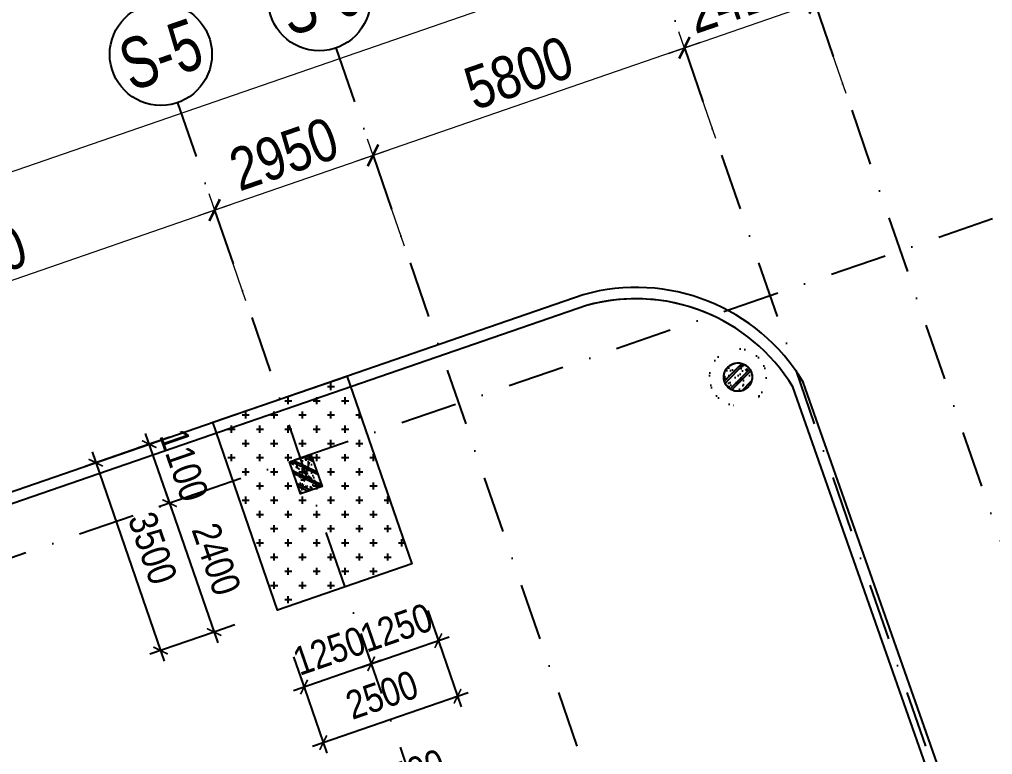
# Model space of a CAD drawing. Header units: millimetres. Extents: x -159515 to 1327256, y -225156 to 138737.
# Drawn here: x 834205 to 851334, y 6189 to 19124 of the extents above; entities that cross this region are included whole.
import ezdxf
from ezdxf.enums import TextEntityAlignment as Align

# ---------------------------------------------------------------- set-up
doc = ezdxf.new("R2010")
doc.units = ezdxf.units.MM
doc.header["$MEASUREMENT"] = 0
doc.linetypes.add('DASHDOT', pattern=[1, 0.5, -0.25, 0, -0.25])
doc.linetypes.add('DASHED', pattern=[4.5, 3, -1.5])
for name, color, linetype in [('ccu11-Khuat', 9, 'DASHED'), ('ccu12-Hatch', 250, 'Continuous'), ('KC-Betong', 6, 'Continuous'), ('KC2-DIM', 251, 'Continuous'), ('KC2-HATCH', 252, 'Continuous'), ('KT-Luoi truc South Tower', 8, 'DASHDOT'), ('ST_MBDV Cot vach 220805$0$AUDIT_I_220805193045-1', 50, 'Continuous'), ('ST_MBDV Cot vach 220805$0$AUDIT_I_220805193045-5', 6, 'Continuous'), ('ST_MBDV Cot vach 220805$0$AUDIT_I_220805193045-6', 250, 'Continuous')]:
    doc.layers.add(name, color=color, linetype=linetype)
doc.layers.add('KT-Kich thuoc', color=159, linetype='Continuous', lineweight=18)
doc.styles.add('Arial Narrow', font='ARIALN.TTF')
doc.styles.add('ST_MBDV Cot vach 220805$0$HBA-Text', font='GOTHIC.TTF')
doc.dimstyles.new('ccu12-200', dxfattribs={"dimscale": 200, "dimtxt": 2.5, "dimasz": 1, "dimexe": 1, "dimexo": 2, "dimgap": 1, "dimtad": 1, "dimdec": 0, "dimrnd": 5, "dimdsep": 46, "dimtxsty": 'Arial Narrow', "dimblk": 'ARCHTICK', "dimcen": -1, "dimdle": 1, "dimclrd": 256, "dimclre": 256, "dimclrt": 3, "dimadec": 0, "dimazin": 2, "dimtfac": 0.1, "dimtdec": 0, "dimtmove": 0, "dimatfit": 1, "dimldrblk": 'ARCHTICK', "dimfxl": 1, "dimtvp": 0.8333333333333334, "dimtolj": 1, "dimtzin": 12, "dimarcsym": 0})
doc.dimstyles.new('CCU_1-300', dxfattribs={"dimscale": 300, "dimtxt": 2.5, "dimasz": 1, "dimexe": 1, "dimexo": 2, "dimgap": 0.5, "dimtad": 1, "dimdec": 0, "dimdsep": 46, "dimtxsty": 'Arial Narrow', "dimblk": 'ARCHTICK', "dimcen": -1, "dimdle": 1, "dimclrd": 256, "dimclre": 256, "dimclrt": 3, "dimadec": 0, "dimazin": 2, "dimtfac": 0.1, "dimtdec": 0, "dimtix": 1, "dimtmove": 2, "dimatfit": 1, "dimfxl": 1, "dimtvp": 0.8333333333333334, "dimtolj": 1, "dimtzin": 12, "dimarcsym": 0})

# ---------------------------------------------------------------- blocks, each defined once
blk = doc.blocks.new('_ArchTick')
at = {"color": 0, "const_width": 0.15}
blk.add_lwpolyline([(-0.5, -0.5000000000000018), (0.5, 0.5)], dxfattribs=at)
blk = doc.blocks.new('*D436')
at = {"layer": 'Defpoints', "color": 0, "transparency": 16777216}
for p in [(-52358.95215717214, 62651.5765130699), (-108653.576039184, 48211.93142424875), (-107112.1906370141, 43747.50473787275, 4.862321457287872e-05)]:
    blk.add_point(p, dxfattribs=at)
at = {"layer": 'KT-Kich thuoc', "lineweight": -2, "transparency": 16777216}
for p, q in [((-52554.76544325503, 63218.7247802747), (-53998.24420238351, 67399.57733304828)), ((-53616.76342573966, 67213.90984248732), (-108937.1501727865, 48114.02478120731)), ((-107308.003923097, 44314.65300507757), (-108751.4826822255, 48495.50555785116))]:
    blk.add_line(p, q, dxfattribs=at)
at = {"layer": 'KT-Kich thuoc', "lineweight": -2, "transparency": 16777216, "xscale": 300, "yscale": 300, "zscale": 300}
for p, rotation in [((-53900.33755934206, 67116.00319944587), 19.04771637789532), ((-108653.576039184, 48211.93142424875), 199.0477163778953)]:
    blk.add_blockref('_ArchTick', p, dxfattribs=dict(at, rotation=rotation))
at = {"layer": 'KT-Kich thuoc', "color": 3, "transparency": 16777216, "insert": (-78139.51917350153, 59662.12828261965), "char_height": 750, "attachment_point": 5, "rotation": 19.047716377895306, "style": 'Arial Narrow'}
blk.add_mtext('\\A1;57925', dxfattribs=at)
blk = doc.blocks.new('*D440')
at = {"layer": 'Defpoints', "color": 0, "transparency": 16777216}
for p in [(-82308.36552048461, 55403.73122766289), (-81560.75252014585, 53238.2944372827), (-89737.16853766236, 50415.40210697629)]:
    blk.add_point(p, dxfattribs=at)
at = {"layer": 'KT-Kich thuoc', "lineweight": -2, "transparency": 16777216}
for p, q in [((-81756.56008073101, 53805.44468123723), (-82406.26930077719, 55687.30634964016)), ((-90768.35665947327, 52482.93511560082), (-82024.79039850734, 55501.63500795547)), ((-89932.97609824753, 50982.55235093083), (-90582.68531778858, 52864.41401787067))]:
    blk.add_line(p, q, dxfattribs=at)
for p, xscale, yscale, zscale, rotation in [((-82308.36552048461, 55403.73122766289), 300, 300, 300, 19.04713796427213), ((-90484.781537496, 52580.8388958934), 300.0000000000001, 300.0000000000001, 300.0000000000001, 199.0471379642721)]:
    blk.add_blockref('_ArchTick', p, dxfattribs=dict(at, xscale=xscale, yscale=yscale, zscale=zscale, rotation=rotation))
at = {"layer": 'KT-Kich thuoc', "color": 3, "transparency": 16777216, "insert": (-86570.49298316966, 54496.03711594548), "char_height": 750, "attachment_point": 5, "rotation": 19.04713796427214, "style": 'Arial Narrow'}
blk.add_mtext('\\A1;8650', dxfattribs=at)
blk = doc.blocks.new('*D441')
at = {"layer": 'Defpoints', "color": 0, "transparency": 16777216}
for p in [(-79519.87682103072, 56366.45173384233), (-78772.26382053037, 54201.01494299409), (-81560.75252014585, 53238.2944372827)]:
    blk.add_point(p, dxfattribs=at)
at = {"layer": 'KT-Kich thuoc', "lineweight": -2, "transparency": 16777216}
for p, q in [((-78968.07138111553, 54768.16518694864), (-79617.7806013233, 56650.0268558196)), ((-82591.94064245118, 55305.82744733934), (-79236.30169905345, 56464.35551413491)), ((-81756.56008073101, 53805.44468123723), (-82406.2693007665, 55687.30634960919))]:
    blk.add_line(p, q, dxfattribs=at)
for p, xscale, yscale, zscale, rotation in [((-79519.87682103072, 56366.45173384233), 300, 300, 300, 19.04713796427213), ((-82308.36552047392, 55403.73122763193), 300.0000000000001, 300.0000000000001, 300.0000000000001, 199.0471379642721)]:
    blk.add_blockref('_ArchTick', p, dxfattribs=dict(at, xscale=xscale, yscale=yscale, zscale=zscale, rotation=rotation))
at = {"layer": 'KT-Kich thuoc', "color": 3, "transparency": 16777216, "insert": (-81088.04062493169, 56388.84353490444), "char_height": 750, "attachment_point": 5, "rotation": 19.04713796427214, "style": 'Arial Narrow'}
blk.add_mtext('\\A1;2950', dxfattribs=at)
blk = doc.blocks.new('*D442')
at = {"layer": 'Defpoints', "color": 0, "transparency": 16777216}
for p in [(-74037.42446278286, 58259.25815277193), (-73289.81146196462, 56093.82136100298), (-78772.26382053037, 54201.01494299409)]:
    blk.add_point(p, dxfattribs=at)
at = {"layer": 'KT-Kich thuoc', "lineweight": -2, "transparency": 16777216}
for p, q in [((-73485.61902254978, 56660.97160495751), (-74135.32824307543, 58542.83327474921)), ((-79803.45194298719, 56268.54795348947), (-73753.84934080558, 58357.1619330645)), ((-78968.07138111553, 54768.16518694864), (-79617.7806013025, 56650.02685575934))]:
    blk.add_line(p, q, dxfattribs=at)
for p, xscale, yscale, zscale, rotation in [((-74037.42446278286, 58259.25815277193), 300, 300, 300, 19.04713796427213), ((-79519.87682100991, 56366.45173378206), 300.0000000000001, 300.0000000000001, 300.0000000000001, 199.0471379642721)]:
    blk.add_blockref('_ArchTick', p, dxfattribs=dict(at, xscale=xscale, yscale=yscale, zscale=zscale, rotation=rotation))
at = {"layer": 'KT-Kich thuoc', "color": 3, "transparency": 16777216, "insert": (-76952.57009607575, 57816.60699744432), "char_height": 750, "attachment_point": 5, "rotation": 19.04713796427214, "style": 'Arial Narrow'}
blk.add_mtext('\\A1;5800', dxfattribs=at)
blk = doc.blocks.new('*D443')
at = {"layer": 'Defpoints', "color": 0, "transparency": 16777216}
for p in [(-71745.19222679082, 59050.64704344403), (-70997.57922584005, 56885.21025129117), (-73289.81146196462, 56093.82136100298)]:
    blk.add_point(p, dxfattribs=at)
at = {"layer": 'KT-Kich thuoc', "lineweight": -2, "transparency": 16777216}
for p, q in [((-71193.38678642521, 57452.3604952457), (-71843.0960070834, 59334.22216542129)), ((-74320.99958475104, 58161.35437245306), (-71461.61710481356, 59148.55082373661)), ((-73485.61902254978, 56660.97160495751), (-74135.32824306635, 58542.83327472291))]:
    blk.add_line(p, q, dxfattribs=at)
for p, xscale, yscale, zscale, rotation in [((-71745.19222679082, 59050.64704344403), 300, 300, 300, 19.04713796427213), ((-74037.42446277378, 58259.25815274565), 300.0000000000001, 300.0000000000001, 300.0000000000001, 199.0471379642721)]:
    blk.add_blockref('_ArchTick', p, dxfattribs=dict(at, xscale=xscale, yscale=yscale, zscale=zscale, rotation=rotation))
at = {"layer": 'KT-Kich thuoc', "color": 3, "transparency": 16777216, "insert": (-73065.22779896167, 59158.70465226217), "char_height": 750, "attachment_point": 5, "rotation": 19.04713796427214, "style": 'Arial Narrow'}
blk.add_mtext('\\A1;2425', dxfattribs=at)
blk = doc.blocks.new('*D444')
at = {"layer": 'Defpoints', "color": 0, "transparency": 16777216}
for p in [(-62765.31336416271, 62150.93341926888), (-62017.70036267581, 59985.49662556316), (-70997.57922584005, 56885.21025129117)]:
    blk.add_point(p, dxfattribs=at)
at = {"layer": 'KT-Kich thuoc', "lineweight": -2, "transparency": 16777216}
for p, q in [((-62213.50792326097, 60552.6468695177), (-62863.21714445529, 62434.50854124615)), ((-72028.76734873356, 58952.74326305143), (-62481.73824218544, 62248.83719956147)), ((-71193.38678642521, 57452.3604952457), (-71843.09600704888, 59334.22216532128))]:
    blk.add_line(p, q, dxfattribs=at)
for p, xscale, yscale, zscale, rotation in [((-62765.31336416271, 62150.93341926888), 300, 300, 300, 19.04713796427213), ((-71745.19222675629, 59050.64704334401), 300.0000000000001, 300.0000000000001, 300.0000000000001, 199.0471379642721)]:
    blk.add_blockref('_ArchTick', p, dxfattribs=dict(at, xscale=xscale, yscale=yscale, zscale=zscale, rotation=rotation))
at = {"layer": 'KT-Kich thuoc', "color": 3, "transparency": 16777216, "insert": (-67429.17224963887, 61104.54228547378), "char_height": 750, "attachment_point": 5, "rotation": 19.04713796427214, "style": 'Arial Narrow'}
blk.add_mtext('\\A1;9500', dxfattribs=at)
blk = doc.blocks.new('ST_MBDV Cot vach 220805$0$GRID-SYM-flat-103')
at = {"layer": 'ST_MBDV Cot vach 220805$0$AUDIT_I_220805193045-1'}
blk.add_circle((7.814746150539778e-20, 1.307624847908942e-17, 4.374695749536969e-07), 900.0000000000003, dxfattribs=at)
at = {"layer": 'ST_MBDV Cot vach 220805$0$AUDIT_I_220805193045-1', "style": 'ST_MBDV Cot vach 220805$0$HBA-Text'}
blk.add_attdef('GRID', text='', height=900.0000000000003, rotation=19.04713795291325, dxfattribs=at).set_placement((7.814746150539778e-20, 1.307624847908942e-17, 4.374695749536969e-07), align=Align.MIDDLE_CENTER)
blk = doc.blocks.new('*U199')
h = blk.add_hatch()
h.set_pattern_fill('VATLIEU04', color=250, scale=40, style=0, pattern_type=2)
h.set_pattern_definition([(49.99999999999999, (-549.9999999999942, 649.999999232753), (286.9040730403014, -25.10085399303804), [30, -330]), (355, (-549.9999999999942, 649.999999232753), (-55.50053344520001, 300.8768534800047), [24, -264]), (100.4514, (-526.0913279999942, 647.9082632327527), (231.4037526856086, 275.7758168243814), [25.496076, -280.4568448]), (46.18420000000001, (-549.9999999999942, 729.999999232753), (426.8964194502578, -66.20760573160723), [45, -495]), (96.6356, (-514.4253019999941, 724.4826764327527), (373.8650822194813, 389.6471483601767), [38.2441152, -420.6852]), (351.1842, (-549.9999999999942, 729.999999232753), (373.8647780534509, 389.6474403701299), [36, -396]), (21, (-509.9999999999942, 709.999999232753), (238.7628208473847, -161.0475562661355), [30, -330]), (326.0000000000001, (-509.9999999999942, 709.999999232753), (97.32613276863269, 290.0600180187412), [24, -264]), (71.4514, (-490.1031067999942, 696.5793568327526), (336.089051432596, 129.012198683981), [25.496076, -280.4568448]), (37.50000000000001, (-549.9999999999942, 649.999999232753), (4.863942126916267, 133.1575415325246), [0, -260.8, 0, -268, 0, -265]), (7.499999999999999, (-549.9999999999942, 649.999999232753), (105.2278149768594, 157.7646847529441), [0, -152.8, 0, -254.8, 0, -101]), (327.5, (-639.1999999999942, 649.999999232753), (213.5289744689636, -9.021948693751902), [0, -100, 0, -312, 0, -414]), (317.5, (-679.1999999999942, 649.999999232753), (233.2744677369545, 40.04199293292709), [0, -130, 0, -207.2, 0, -294]), (45, (-549.9999999999942, 649.999999232753), (-120.2081528017131, 120.2081528017131), []), (45, (-549.9999999999942, 698.999999232753), (-120.2081528017131, 120.2081528017131), [])])
h.paths.add_polyline_path([(-475, -474.9999999999998), (-75, -475.0000000000038), (-74.9999999999942, 124.999999232753), (-474.9999999999942, 124.9999992327571)])
at = {"color": 6, "ltscale": 0.25}
blk.add_lwpolyline([(-475, -474.9999999999998), (-75, -475.0000000000038), (-74.9999999999942, 124.999999232753), (-474.9999999999942, 124.9999992327571)], close=True, dxfattribs=at)
at = {"layer": 'Defpoints', "linetype": 'ByBlock', "ltscale": 30}
for p, q in [((-75, -475.0000000000038), (-474.9999999999942, 124.9999992327571)), ((-475, -474.9999999999998), (-74.9999999999942, 124.999999232753))]:
    blk.add_line(p, q, dxfattribs=at)
blk = doc.blocks.new('MBCV-T38')
at = {"layer": 'ccu12-Hatch'}
h = blk.add_hatch(dxfattribs=at)
h.set_pattern_fill('CHAU-01', color=256, scale=40, pattern_type=2)
h.set_pattern_definition([(49.99999999999999, (44510.03727294528, -29192.64615625091), (286.9040730403014, -25.10085399303804), [30, -330]), (355, (44510.03727294528, -29192.64615625091), (-55.50053344520001, 300.8768534800047), [24, -264]), (100.4514, (44533.94594494533, -29194.73789225091), (231.4037526856086, 275.7758168243814), [25.496076, -280.4568448]), (46.18420000000001, (44510.03727294528, -29112.64615625091), (426.8964194502578, -66.20760573160723), [45, -495]), (96.6356, (44545.61197094538, -29118.16347905091), (373.8650822194813, 389.6471483601767), [38.2441152, -420.6852]), (351.1842, (44510.03727294528, -29112.64615625091), (373.8647780534509, 389.6474403701299), [36, -396]), (21, (44550.03727294528, -29132.64615625091), (238.7628208473847, -161.0475562661355), [30, -330]), (326.0000000000001, (44550.03727294528, -29132.64615625091), (97.32613276863269, 290.0600180187412), [24, -264]), (71.4514, (44569.93416614528, -29146.06679865092), (336.089051432596, 129.012198683981), [25.496076, -280.4568448]), (37.50000000000001, (44510.03727294528, -29192.64615625091), (4.863942126916267, 133.1575415325246), [0, -260.8, 0, -268, 0, -265]), (7.499999999999999, (44510.03727294528, -29192.64615625091), (105.2278149768594, 157.7646847529441), [0, -152.8, 0, -254.8, 0, -101]), (327.5, (44420.83727294533, -29192.64615625091), (213.5289744689636, -9.021948693751902), [0, -100, 0, -312, 0, -414]), (317.5, (44380.83727294533, -29192.64615625091), (233.2744677369545, 40.04199293292709), [0, -130, 0, -207.2, 0, -294]), (45, (44510.03727294528, -29192.64615625091), (-120.2081528017131, 120.2081528017131), []), (45, (44510.03727294528, -29143.64615625091), (-120.2081528017131, 120.2081528017131), [])])
edge = h.paths.add_edge_path()
edge.add_arc((-28586.03549760615, 23271.80347679817), 249.9999897097559, 0, 360)
at = {"layer": 'ST_MBDV Cot vach 220805$0$AUDIT_I_220805193045-6', "ltscale": 0.5}
h = blk.add_hatch(dxfattribs=at)
h.set_pattern_fill('VATLIEU04', color=256, scale=50, angle=335.0000000000001, pattern_type=2)
h.set_pattern_definition([(24.99999999999999, (117427.4724039156, -16133.10668274455), (311.7691453077651, -180.0000000872239), [37.5, -412.5]), (330.0000000000001, (117427.4724039156, -16133.10668274455), (96.0693589620723, 370.1782177728818), [30, -330]), (75.45140000000006, (117453.4531661393, -16148.10668027753), (407.8386491811398, 190.1778981800789), [31.870095, -350.571056]), (21.18420000000001, (117469.7342300897, -16042.47590404088), (448.6487574469091, -300.5233642087554), [56.25, -618.75]), (71.6356, (117507.1216106494, -16067.5195411008), (629.3860448110145, 243.9225419778903), [47.805144, -525.8565]), (326.1842, (117469.7342300897, -16042.47590404088), (629.3858544868855, 243.9230334741571), [45, -495]), (356, (117504.484162898, -16086.26451180383), (185.4137068775497, -308.5802283025617), [37.5, -412.5]), (300.9999999999999, (117504.484162898, -16086.26451180383), (263.4901157824137, 277.1898149821902), [30, -330]), (46.45140000000007, (117519.9352887511, -16111.9795407193), (448.9037945028658, -31.39076302064097), [31.870095, -350.571056]), (12.50000000000003, (117427.4724039156, -16133.10668274455), (75.8537967068254, 148.2826575333731), [0, -326, 0, -335, 0, -331.25]), (342.5000000000001, (117427.4724039156, -16133.10668274455), (202.5537812009227, 123.140207573354), [0, -191, 0, -318.5, 0, -126.25]), (302.5, (117326.4190856612, -16085.98474656045), (237.1376650558807, -123.022382970925), [0, -125, 0, -390, 0, -517.5]), (292.5000000000001, (117281.1036963093, -16064.8538334734), (285.4261800959733, -77.86960007487525), [0, -162.4999999999979, 0, -258.9999999999959, 0, -367.4999999999959]), (20.00000000000001, (117427.4724039156, -16133.10668274455), (-72.67928045670466, 199.6846819170055), []), (20.00000000000001, (117453.3577724474, -16077.59533078855), (-72.67928045670466, 199.6846819170055), [])])
h.paths.add_polyline_path([(-28268.52735464205, 22886.2797969511), (-28337.24014875665, 22838.29862862319), (-28333.81925345899, 22840.07800723889), (-28292.71725248266, 22866.87839937751)])
h.paths.add_polyline_path([(-28903.54368803115, 23657.3273147927), (-28834.83089392004, 23705.30848311831), (-28838.25178921642, 23703.52910450322), (-28879.35379019275, 23676.72871236459)])
h.paths.add_polyline_path([(-28968.6041058097, 23592.80101095798), (-28911.47025228525, 23650.96984997409), (-28917.63097589603, 23646.02866961432), (-28952.71471610339, 23611.72463444647)])
h.paths.add_polyline_path([(-28749.18007280678, 23744.43856867266), (-28663.98515523225, 23765.28496132651), (-28702.06816669402, 23758.15366020013)])
h.paths.add_polyline_path([(-28829.09386834851, 23708.29259684624), (-28749.18007280678, 23744.43856867266), (-28794.72080770484, 23726.17174360334)])
h.paths.add_polyline_path([(-29021.26838632161, 23516.74820522356), (-28976.43143561133, 23583.47897626547), (-28984.26713521779, 23574.14697347215), (-29011.98436619504, 23533.65758010861)])
h.paths.add_polyline_path([(-28657.62892169354, 23766.47520898949), (-28573.94929571799, 23771.09698439224), (-28604.95645619393, 23771.44541503582), (-28653.83880277665, 23767.18493435689)])
h.paths.add_polyline_path([(-29059.2343188643, 23431.74924122053), (-29027.50900429348, 23505.38190621059), (-29035.59947694908, 23490.6463893477), (-29054.88504105387, 23445.52762246874)])
h.paths.add_polyline_path([(-28563.78884584922, 23770.98281037461), (-28482.93827325897, 23760.44355161014), (-28507.1176247783, 23765.53621342621), (-28555.89189066528, 23770.89407147898)])
h.paths.add_polyline_path([(-29080.86065944226, 23340.77554160781), (-29063.05912066565, 23419.63238418935), (-29069.6553279846, 23398.73579786121), (-29079.76809180377, 23350.72154637511)])
h.paths.add_polyline_path([(-28471.02719553828, 23757.93483707125), (-28394.57362086233, 23733.0712316001), (-28412.31156386971, 23740.65314267523), (-28459.10338137602, 23755.42343997947)])
h.paths.add_polyline_path([(-29085.16930573224, 23247.05453192885), (-29082.0987756867, 23329.50455971557), (-29085.1259410677, 23301.94727149946), (-29085.67727675906, 23252.8826961641)])
h.paths.add_polyline_path([(-28382.65036746929, 23727.9747529997), (-28312.25905897608, 23689.59078987304), (-28324.18161722121, 23697.75244523722), (-28367.19280304108, 23721.3675675508)])
h.paths.add_polyline_path([(-29071.85224631615, 23153.93918391957), (-29084.42507009674, 23238.51560493372), (-29081.41678921378, 23204.00033905092), (-29072.38550925581, 23155.77096398073)])
h.paths.add_polyline_path([(-28301.77423282783, 23682.41334223005), (-28239.11932245642, 23631.328524496), (-28246.11456925853, 23638.48277085577), (-28283.69222764194, 23670.03520227171)])
h.paths.add_polyline_path([(-29042.48793187633, 23068.31475342822), (-29070.82054012269, 23150.3952308459), (-29058.67041304836, 23108.65904620028)])
h.paths.add_polyline_path([(-28231.19218980731, 23623.22121084403), (-28177.91512529296, 23560.22129325115), (-28181.11049285438, 23565.12181987852), (-28211.81053546339, 23603.3990181523)])
h.paths.add_polyline_path([(-28998.83749616006, 22990.56565023682), (-29041.11382546241, 23064.88899004416), (-29040.40358446515, 23063.11829923184), (-29017.76094305119, 23019.58730536379)])
h.paths.add_polyline_path([(-28173.23354651569, 23553.04146150578), (-28130.95721721277, 23478.71812169757), (-28131.66745821014, 23480.48881251027), (-28154.3100996241, 23524.01980637829)])
h.paths.add_polyline_path([(-28940.87885286799, 22920.38590089811), (-28994.15591738257, 22983.38581849096), (-28990.96054982103, 22978.48529186356), (-28960.26050721202, 22940.20809358981)])
h.paths.add_polyline_path([(-28129.58311079955, 23475.2923583152), (-28101.25050255237, 23393.21188089484), (-28113.40062962705, 23434.94806554183)])
h.paths.add_polyline_path([(-28870.29680984723, 22861.19376951177), (-28932.95172021911, 22912.27858724631), (-28925.95647341688, 22905.12434088634), (-28888.37881503347, 22873.5719094704)])
h.paths.add_polyline_path([(-28100.21879635938, 23389.6679278232), (-28087.64597257855, 23305.09150680722), (-28090.65425346163, 23339.60677269119), (-28099.68553341948, 23387.83614776138)])
h.paths.add_polyline_path([(-28789.4206752053, 22815.63235874206), (-28859.81198369991, 22854.01632186951), (-28847.8894254542, 22845.85466650486), (-28804.87823963421, 22822.23954419131)])
h.paths.add_polyline_path([(-28086.90173694328, 23296.55257981419), (-28089.97226698883, 23214.10255202523), (-28086.94510160771, 23241.65984024265), (-28086.39376591635, 23290.72441557798)])
h.paths.add_polyline_path([(-28701.04384713632, 22785.67227467068), (-28777.49742181425, 22810.5358801425), (-28759.75947880559, 22802.95396906688), (-28712.96766129928, 22788.18367176264)])
h.paths.add_polyline_path([(-28091.21038323292, 23202.83157013549), (-28109.0119220101, 23123.97472755137), (-28102.41571469081, 23144.8713138809), (-28092.30295087164, 23192.885565367)])
h.paths.add_polyline_path([(-28608.28219682514, 22772.6243013675), (-28689.13276941795, 22783.16356013232), (-28664.95341789711, 22778.0708983159), (-28616.17915201001, 22772.7130402631)])
h.paths.add_polyline_path([(-28112.83672381053, 23111.85787052335), (-28144.56203838286, 23038.2252055298), (-28136.47156572633, 23052.9607223944), (-28117.18600162154, 23098.07948927337)])
h.paths.add_polyline_path([(-28514.44212098059, 22777.13190275282), (-28598.1217469594, 22772.5101273499), (-28567.11458648148, 22772.16169670629), (-28518.23223989876, 22776.42217738522)])
h.paths.add_polyline_path([(-28150.80265635275, 23026.85890652024), (-28195.63960706524, 22960.1281354753), (-28187.80390745751, 22969.46013826996), (-28160.08667648025, 23009.94953163349)])
h.paths.add_polyline_path([(-28470.00287598139, 22785.45345154198), (-28422.89096986863, 22799.16854306945), (-28508.08588744665, 22778.32215041498)])
h.paths.add_polyline_path([(-28342.97717432363, 22835.31451489759), (-28422.89096986863, 22799.16854306945), (-28377.35023497045, 22817.43536813877)])
h.paths.add_polyline_path([(-28203.46693686408, 22950.80610078602), (-28260.60079039144, 22892.63726176694), (-28254.44006677938, 22897.57844212776), (-28219.35632657213, 22931.88247729564)])
at = {"layer": 'KC-Betong'}
blk.add_circle((-28586.03549760615, 23271.80347679817, -2.07236984634618e-05), 249.9999897097559, dxfattribs=at)
at = {"layer": 'ST_MBDV Cot vach 220805$0$AUDIT_I_220805193045-5', "ltscale": 0.5}
blk.add_open_spline([(-28667.607838255, 23508.12118178146, 3.387762729400309e-05), (-28675.40574879281, 23505.4294924619, 3.387762729400309e-05), (-28683.07030916377, 23502.35152386545, 3.387762729400309e-05), (-28703.16877062805, 23493.10064826885, 3.387762729400309e-05), (-28715.28922707774, 23486.24720694061, 3.387762729400309e-05), (-28738.22689552594, 23470.62604442227, 3.387762729400309e-05), (-28749.04381403991, 23461.85852309974, 3.387762729400309e-05), (-28769.07515546156, 23442.65167845608, 3.387762729400309e-05), (-28778.28932206822, 23432.21260088074, 3.387762729400309e-05), (-28794.86023593834, 23409.95136645428, 3.387762729400309e-05), (-28802.21677117446, 23398.12949443058, 3.387762729400309e-05), (-28814.86887764651, 23373.42965227447, 3.387762729400309e-05), (-28820.16428699426, 23360.55199817338, 3.387762729400309e-05), (-28828.54760660313, 23334.09678672813, 3.387762729400309e-05), (-28831.63540959451, 23320.51956787778, 3.387762729400309e-05), (-28835.51804452145, 23293.04078259031, 3.387762729400309e-05), (-28836.31282677408, 23279.1395677462, 3.387762729400309e-05), (-28835.58737581072, 23251.39731838607, 3.387762729400309e-05), (-28834.06715187395, 23237.55663883607, 3.387762729400309e-05), (-28828.75368156983, 23210.31832345441, 3.387762729400309e-05), (-28824.96050318761, 23196.92103614181, 3.387762729400309e-05), (-28815.20599293162, 23170.94011332036, 3.387762729400309e-05), (-28809.24478586868, 23158.35681024185, 3.387762729400309e-05), (-28795.31906221784, 23134.35195688525, 3.387762729400309e-05), (-28787.35472381371, 23122.93071375202, 3.387762729400309e-05), (-28769.64299652539, 23101.56594502192, 3.387762729400309e-05), (-28759.89583426772, 23091.62269278764, 3.387762729400309e-05), (-28738.88804052875, 23073.48899415825, 3.387762729400309e-05), (-28727.6276778467, 23065.29877978165, 3.387762729400309e-05), (-28703.90492951148, 23050.8977593469, 3.387762729400309e-05), (-28691.44284739392, 23044.68713754546, 3.387762729400309e-05), (-28665.66135619069, 23034.41715079313, 3.387762729400309e-05), (-28652.34227697994, 23030.35791724123, 3.387762729400309e-05), (-28625.21520240675, 23024.50304808322, 3.387762729400309e-05), (-28611.40755413356, 23022.70748738485, 3.387762729400309e-05), (-28583.68527620751, 23021.42969019525, 3.387762729400309e-05), (-28569.77100125712, 23021.94747004952, 3.387762729400309e-05), (-28542.22036382067, 23025.28209000765, 3.387762729400309e-05), (-28528.58435383928, 23028.09888744346, 3.387762729400309e-05), (-28501.96745257091, 23035.95368303012, 3.387762729400309e-05), (-28488.98690184136, 23040.99158068007, 3.387762729400309e-05), (-28464.04000368284, 23053.149275317, 3.387762729400309e-05), (-28452.07397544477, 23060.26891674998, 3.387762729400309e-05), (-28429.48715250054, 23076.39320897881, 3.387762729400309e-05), (-28418.86664679041, 23085.39765346967, 3.387762729400309e-05), (-28399.2646879945, 23105.04251943261, 3.387762729400309e-05), (-28390.28348571598, 23115.68268955438, 3.387762729400309e-05), (-28374.20861422666, 23138.30472049856, 3.387762729400309e-05), (-28367.11515069683, 23150.28629187692, 3.387762729400309e-05), (-28355.01202506141, 23175.25972547047, 3.387762729400309e-05), (-28350.0025178201, 23188.25126815343, 3.387762729400309e-05), (-28342.2059318095, 23214.88529789046, 3.387762729400309e-05), (-28339.41895280266, 23228.52744416244, 3.387762729400309e-05), (-28336.14457420004, 23256.08532810598, 3.387762729400309e-05), (-28335.65721650445, 23270.00071317216, 3.387762729400309e-05), (-28336.99562109134, 23297.72015348473, 3.387762729400309e-05), (-28338.82136625168, 23311.52385405672, 3.387762729400309e-05), (-28344.7355320896, 23338.63808358341, 3.387762729400309e-05), (-28348.82387709559, 23351.94826560671, 3.387762729400309e-05), (-28359.15020847425, 23377.70725818424, 3.387762729400309e-05), (-28365.38806271926, 23390.15573914794, 3.387762729400309e-05), (-28379.84091548226, 23413.84695686708, 3.387762729400309e-05), (-28388.05572907184, 23425.08939049087, 3.387762729400309e-05), (-28406.23531214311, 23446.05749393915, 3.387762729400309e-05), (-28416.19984901173, 23455.7828954767, 3.387762729400309e-05), (-28437.60328351986, 23473.44787168206, 3.387762729400309e-05), (-28449.04190729768, 23481.38722032902, 3.387762729400309e-05), (-28473.07713732996, 23495.2604269163, 3.387762729400309e-05), (-28485.67343605065, 23501.19410735351, 3.387762729400309e-05), (-28511.6756061702, 23510.89178909929, 3.387762729400309e-05), (-28525.08114487107, 23514.65566633159, 3.387762729400309e-05), (-28552.33099130658, 23519.90957025421, 3.387762729400309e-05), (-28566.17495038174, 23521.39952972604, 3.387762729400309e-05), (-28593.91869711387, 23522.06432513375, 3.387762729400309e-05), (-28607.81812979421, 23521.2391525672, 3.387762729400309e-05), (-28635.28833917086, 23517.29645088181, 3.387762729400309e-05), (-28648.85876439186, 23514.178972211, 3.387762729400309e-05), (-28663.92777742678, 23509.36751263181, 3.387762729400309e-05), (-28665.77150217141, 23508.75504981563, 3.387762729400309e-05), (-28667.607838255, 23508.12118178146, 3.387762729400309e-05)], degree=3, knots=[0, 0, 0, 0, 0.09899282588038666, 0.09899282588038666, 0.2655031119047361, 0.2655031119047361, 0.4320133979290856, 0.4320133979290856, 0.5985236839534351, 0.5985236839534351, 0.7650339699777846, 0.7650339699777846, 0.9315442560021341, 0.9315442560021341, 1.098054542026484, 1.098054542026484, 1.264564828050833, 1.264564828050833, 1.431075114075183, 1.431075114075183, 1.597585400099532, 1.597585400099532, 1.764095686123881, 1.764095686123881, 1.930605972148231, 1.930605972148231, 2.09711625817258, 2.09711625817258, 2.26362654419693, 2.26362654419693, 2.430136830221279, 2.430136830221279, 2.596647116245629, 2.596647116245629, 2.763157402269979, 2.763157402269979, 2.929667688294328, 2.929667688294328, 3.096177974318678, 3.096177974318678, 3.262688260343028, 3.262688260343028, 3.429198546367378, 3.429198546367378, 3.595708832391727, 3.595708832391727, 3.762219118416077, 3.762219118416077, 3.928729404440427, 3.928729404440427, 4.095239690464776, 4.095239690464776, 4.261749976489126, 4.261749976489126, 4.428260262513476, 4.428260262513476, 4.594770548537825, 4.594770548537825, 4.761280834562175, 4.761280834562175, 4.927791120586525, 4.927791120586525, 5.094301406610874, 5.094301406610874, 5.260811692635224, 5.260811692635224, 5.427321978659574, 5.427321978659574, 5.593832264683924, 5.593832264683924, 5.760342550708273, 5.760342550708273, 5.926852836732623, 5.926852836732623, 6.093363122756973, 6.093363122756973, 6.259873408781322, 6.259873408781322, 6.283185307179586, 6.283185307179586, 6.283185307179586, 6.283185307179586], dxfattribs=at)
at = {"layer": 'ST_MBDV Cot vach 220805$0$AUDIT_I_220805193045-5', "linetype": 'ByBlock', "xscale": -1.000000000000001, "rotation": 199.0471379540016}
blk.add_blockref('*U199', (-35876.84772030171, 21488.24317405393, -2.07236984634618e-05), dxfattribs=at)
blk = doc.blocks.new('mbkc-t38')
at = {"layer": 'KC2-HATCH'}
h = blk.add_hatch(dxfattribs=at)
h.set_pattern_fill('CROSS', color=256, scale=1000)
h.set_pattern_definition([(0, (-876875.3034394523, 22163.93634343761), (250, 250), [125, -375]), (90, (-876812.8034394523, 22101.43634343761), (-250, 250), [125, -375])])
edge = h.paths.add_edge_path()
edge.add_line((-36905.2771126664, 35014.72699489401), (-35764.00004355644, 31709.05500446039))
edge.add_line((-35764.00004355644, 31709.05500446039), (-38127.12606018002, 30893.19016911246))
edge.add_line((-38127.12606018002, 30893.19016911246), (-39268.58979169489, 34199.40282114391))
edge.add_line((-39268.58979169489, 34199.40282114391), (-36903.76514607528, 35010.34763273383))
at = {"elevation": 4.458521374368855e-05}
for points in [[(-26285.84905972192, 27544.13621940781), (-26286.75217843894, 27543.82441936059), (-28875.47346744454, 34907.55159271641, 0.3383369275737885), (-32748.90404082043, 36443.74183729629), (-62184.65321586793, 26288.64129227358, 0.4594566638934902), (-64224.75314362464, 21139.22194988884), (-55456.04482255038, 6812.864930213022, 0.2796886410766748), (-50489.87256023497, 5781.479104847196), (-27772.44800690282, 13619.18711417091, 0.2042794764179826), (-27706.14131651446, 13740.29972149261), (-27482.35346303508, 14770.16946779525, -0.275411558420597), (-26754.50540207326, 15570.68058256338), (-22342.11732573831, 17088.55666020441, -0.4141945204059637), (-21181.0411169352, 16524.03317039953), (-12851.82475929544, -7566.679840028301, 0.3197537419032751), (-8031.785266063176, -11000.18073001389), (37105.59623749531, -11000.18073001389, 0.3653099340488337), (42071.56812999654, -6689.458727371566, 0.1024343471952136), (42062.59286841122, -5067.552595500791), (39621.42709744861, 6403.080977756574, 0.1326112318916029), (38155.10489113629, 9201.696160682113, 0.06649945757597092), (37023.91901351791, 10116.12182638138, 0.1376152775427903), (34943.32370387134, 10699.81926991716), (9299.622612856328, 10699.81926998532)], [(-30466.81840544264, 36076.85396505483, 0.1779306090683294), (-32689.17594514182, 36252.78011782837), (-62119.42728367494, 26099.57628289962, 0.1867970420990869), (-64022.0808219593, 24491.96479937421)], [(-26220.57987287804, 27355.08613808347), (-26409.47356889921, 27289.87094297291), (-29057.30643448664, 34821.74349551028, 0.3361243328735353), (-32689.17594514461, 36252.78011782745), (-62119.42728367506, 26099.57628289963, 0.1867970420990591), (-64022.08082195907, 24491.96479937428, 0.1867970420990591)]]:
    blk.add_lwpolyline(points, format="xyb", dxfattribs=at)
blk.add_lwpolyline([(-36905.2771126664, 35014.72699489401), (-35764.00004355644, 31709.05500446039), (-38127.12606018002, 30893.19016911246), (-39268.58979169489, 34199.40282114391), (-36903.76514607528, 35010.34763273383)], dxfattribs=at)
at = {"layer": 'ccu11-Khuat'}
blk.add_blockref('MBCV-T38', (-1436.987392969429, 11722.23157746011, 6.530891346702571e-05), dxfattribs=at)
blk = doc.blocks.new('*D510')
at = {"layer": 'Defpoints', "color": 0, "transparency": 16777216}
for p in [(841263.6112101298, 9103.964020257175), (840081.6552664884, 8695.895942395873), (841578.0508488696, 8193.199811811937)]:
    blk.add_point(p, dxfattribs=at)
at = {"layer": 'KC2-DIM', "lineweight": -2, "transparency": 16777216}
for p, q in [((841394.1495837854, 8725.863857597404), (841643.3200356975, 8004.14973048208)), ((840207.0448238985, 7719.862547122844), (841767.1009301995, 8258.468998639786)), ((840212.1936401441, 8317.79577973613), (840461.3640920562, 7596.081652620836))]:
    blk.add_line(p, q, dxfattribs=at)
at = {"layer": 'KC2-DIM', "lineweight": -2, "transparency": 16777216, "xscale": 200, "yscale": 200, "zscale": 200}
for p, rotation in [((841578.0508488696, 8193.199811811937), 19.04713795400151), ((840396.0949052284, 7785.131733950693), 199.0471379540015)]:
    blk.add_blockref('_ArchTick', p, dxfattribs=dict(at, rotation=rotation))
at = {"layer": 'KC2-DIM', "color": 3, "transparency": 16777216, "insert": (840838.491980909, 8419.525516345253), "char_height": 500, "attachment_point": 5, "rotation": 19.047137954001514, "style": 'Arial Narrow'}
blk.add_mtext('\\A1;1250', dxfattribs=at)
blk = doc.blocks.new('*D511')
at = {"layer": 'Defpoints', "color": 0, "transparency": 16777216}
for p in [(840081.6552664877, 8695.89594239762), (838900.4851935062, 8288.099184909224), (839214.9248322481, 7377.334976462414)]:
    blk.add_point(p, dxfattribs=at)
at = {"layer": 'KC2-DIM', "lineweight": -2, "transparency": 16777216}
for p, q in [((840212.193640144, 8317.795779738051), (840461.3640920577, 7596.081652621011)), ((839031.0235671625, 7909.999022249656), (839280.1940190762, 7188.284895132616)), ((840585.1449865594, 7850.40092077892), (839025.8747509182, 7312.065789634333))]:
    blk.add_line(p, q, dxfattribs=at)
at = {"layer": 'KC2-DIM', "lineweight": -2, "transparency": 16777216, "xscale": 200, "yscale": 200, "zscale": 200}
for p, rotation in [((840396.0949052296, 7785.13173395081), 19.04713795408408), ((839214.9248322481, 7377.334976462414), 199.047137954084)]:
    blk.add_blockref('_ArchTick', p, dxfattribs=dict(at, rotation=rotation))
at = {"layer": 'KC2-DIM', "color": 3, "transparency": 16777216, "insert": (839656.9289725983, 8011.593098670302), "char_height": 500, "attachment_point": 5, "rotation": 19.04713795408405, "style": 'Arial Narrow'}
blk.add_mtext('\\A1;1250', dxfattribs=at)
blk = doc.blocks.new('*D512')
at = {"layer": 'Defpoints', "color": 0, "transparency": 16777216}
for p in [(841396.0875407296, 8720.250628205715), (839032.9615241063, 7904.385792858171), (841915.8111225513, 7214.888141130796)]:
    blk.add_point(p, dxfattribs=at)
at = {"layer": 'KC2-DIM', "lineweight": -2, "transparency": 16777216}
for p, q in [((841526.6259143852, 8342.150465545943), (841981.0803093791, 7025.83805980091)), ((839163.499897762, 7526.285630198399), (839617.9542927559, 6209.973224453366)), ((839363.6350245982, 6333.754118955432), (842104.8612038812, 7280.157327958615))]:
    blk.add_line(p, q, dxfattribs=at)
at = {"layer": 'KC2-DIM', "lineweight": -2, "transparency": 16777216, "xscale": 200, "yscale": 200, "zscale": 200}
for p, rotation in [((841915.8111225513, 7214.888141130796), 19.04713795399565), ((839552.6851059281, 6399.023305783252), 199.0471379539956)]:
    blk.add_blockref('_ArchTick', p, dxfattribs=dict(at, rotation=rotation))
at = {"layer": 'KC2-DIM', "color": 3, "transparency": 16777216, "insert": (840585.6672180999, 7237.315466920933), "char_height": 500, "attachment_point": 5, "rotation": 19.047137953995644, "style": 'Arial Narrow'}
blk.add_mtext('\\A1;2500', dxfattribs=at)
blk = doc.blocks.new('*D513')
at = {"layer": 'Defpoints', "color": 0, "transparency": 16777216}
for p in [(837230.913534609, 11905.81841231621), (836489.8384751636, 11649.96363472726), (837589.1627057266, 10868.16131525513)]:
    blk.add_point(p, dxfattribs=at)
at = {"layer": 'KC2-DIM', "lineweight": -2, "transparency": 16777216}
for p, q in [((836913.356833113, 10423.25645633769), (836424.5692883315, 11839.01371605572)), ((836852.813371952, 11775.28003865224), (836300.7883938351, 11584.69444789531)), ((837211.0625430696, 10737.62294159119), (836659.0375649525, 10547.0373508342))]:
    blk.add_line(p, q, dxfattribs=at)
at = {"layer": 'KC2-DIM', "lineweight": -2, "transparency": 16777216, "xscale": 200, "yscale": 200, "zscale": 200}
for p, rotation in [((836489.8384751636, 11649.96363472726), 109.047137955256), ((836848.087646281, 10612.30653766615), 289.047137955256)]:
    blk.add_blockref('_ArchTick', p, dxfattribs=dict(at, rotation=rotation))
at = {"layer": 'KC2-DIM', "color": 3, "transparency": 16777216, "insert": (837099.322804183, 11279.71598234621), "char_height": 500, "attachment_point": 5, "rotation": 289.047137955256, "style": 'Arial Narrow'}
blk.add_mtext('\\A1;1100', dxfattribs=at)
blk = doc.blocks.new('*D514')
at = {"layer": 'Defpoints', "color": 0, "transparency": 16777216}
for p in [(837589.1627057262, 10868.16131525513), (838372.3772661465, 8599.605760292587), (837631.3022066883, 8343.750982717407)]:
    blk.add_point(p, dxfattribs=at)
at = {"layer": 'KC2-DIM', "lineweight": -2, "transparency": 16777216}
for p, q in [((836782.8184594404, 10801.35661900984), (837696.5713935161, 8154.70090138755)), ((837211.0625430666, 10737.62294159946), (836659.0375649383, 10547.03735085216)), ((837994.2771034868, 8469.067386636918), (837442.2521253584, 8278.481795889587))]:
    blk.add_line(p, q, dxfattribs=at)
at = {"layer": 'KC2-DIM', "lineweight": -2, "transparency": 16777216, "xscale": 200, "yscale": 200, "zscale": 200}
for p, rotation in [((836848.0876462682, 10612.30653767998), 109.047137954002), ((837631.3022066883, 8343.750982717407), 289.047137954002)]:
    blk.add_blockref('_ArchTick', p, dxfattribs=dict(at, rotation=rotation))
at = {"layer": 'KC2-DIM', "color": 3, "transparency": 16777216, "insert": (837670.0546699422, 9626.609656338638), "char_height": 500, "attachment_point": 5, "rotation": 289.047137954002, "style": 'Arial Narrow'}
blk.add_mtext('\\A1;2400', dxfattribs=at)
blk = doc.blocks.new('*D515')
at = {"layer": 'Defpoints', "color": 0, "transparency": 16777216}
for p in [(836852.8133719522, 11775.28003865227), (837994.2771034641, 8469.067386629118), (836688.8310771819, 8018.364588811208)]:
    blk.add_point(p, dxfattribs=at)
at = {"layer": 'KC2-DIM', "lineweight": -2, "transparency": 16777216}
for p, q in [((836474.7132092924, 11644.74166499657), (835358.3172643399, 11259.30805400648)), ((835482.098158842, 11513.62732216419), (836754.1002640097, 7829.314507481322)), ((837616.1769408043, 8338.52901297345), (836499.780995852, 7953.095401983388))]:
    blk.add_line(p, q, dxfattribs=at)
at = {"layer": 'KC2-DIM', "lineweight": -2, "transparency": 16777216, "xscale": 200, "yscale": 200, "zscale": 200}
for p, rotation in [((835547.3673456698, 11324.5772408343), 109.0471379540036), ((836688.8310771819, 8018.364588811208), 289.0471379540037)]:
    blk.add_blockref('_ArchTick', p, dxfattribs=dict(at, rotation=rotation))
at = {"layer": 'KC2-DIM', "color": 3, "transparency": 16777216, "insert": (836548.4589548898, 9820.051810962847), "char_height": 500, "attachment_point": 5, "rotation": 289.04713795400363, "style": 'Arial Narrow'}
blk.add_mtext('\\A1;3500', dxfattribs=at)
blk = doc.blocks.new('*D590')
at = {"layer": 'Defpoints', "color": 0, "transparency": 16777216}
for p in [(842393.1216047304, 5832.373721764598), (842824.6195344463, 4582.553972644033), (840461.4935178228, 3766.689137295965)]:
    blk.add_point(p, dxfattribs=at)
at = {"layer": 'KC2-DIM', "lineweight": -2, "transparency": 16777216}
for p, q in [((842694.0811607906, 4960.654135303776), (842327.8524179024, 6021.423803094454)), ((839840.9455067769, 4951.239699588681), (842582.1716860603, 5897.642908592446)), ((840330.9551441672, 4144.789299955708), (839964.726401279, 5205.558967746387))]:
    blk.add_line(p, q, dxfattribs=at)
at = {"layer": 'KC2-DIM', "lineweight": -2, "transparency": 16777216, "xscale": 200, "yscale": 200, "zscale": 200}
for p, rotation in [((842393.1216047304, 5832.373721764598), 19.04713795400478), ((840029.9955881068, 5016.50888641653), 199.0471379540048)]:
    blk.add_blockref('_ArchTick', p, dxfattribs=dict(at, rotation=rotation))
at = {"layer": 'KC2-DIM', "color": 3, "transparency": 16777216, "insert": (841062.9777002785, 5854.801047554443), "char_height": 500, "attachment_point": 5, "rotation": 19.047137954004786, "style": 'Arial Narrow'}
blk.add_mtext('\\A1;2500', dxfattribs=at)
blk = doc.blocks.new('Asix South Tower')
at = {"layer": 'KT-Luoi truc South Tower', "ltscale": 2000}
for p, q in [((-45928.05291830306, 63080.04234508327), (-113358.2576704947, 39799.89522058651)), ((-72397.75376635743, 60940.77036500895), (-54232.45647077495, 8325.576317818544)), ((-74689.98600249225, 60149.3814747508), (-64787.97803762602, 31468.53677514943)), ((-80172.43836108316, 58256.57505681379), (-62007.14106901549, 5641.381006835676)), ((-82960.9270607112, 57293.85455113893), (-64795.62976846937, 4678.66050065637))]:
    blk.add_line(p, q, dxfattribs=at)
at = {"layer": 'KT-Kich thuoc'}
ref = blk.add_blockref('ST_MBDV Cot vach 220805$0$GRID-SYM-flat-103', (-80466.15829269355, 59107.29746458641), dxfattribs=at)
ref.add_attrib('GRID', 'S-6', dxfattribs={"layer": 'ST_MBDV Cot vach 220805$0$AUDIT_I_220805193045-1', "height": 900, "rotation": 18.99999999997828, "style": 'ST_MBDV Cot vach 220805$0$HBA-Text', "width": 0.75}).set_placement((-80466.15829269355, 59107.29746458641, -4.375049967373955e-07), align=Align.MIDDLE_CENTER)
ref = blk.add_blockref('ST_MBDV Cot vach 220805$0$GRID-SYM-flat-103', (-83254.64699232159, 58144.57695891155), dxfattribs=at)
ref.add_attrib('GRID', 'S-5', dxfattribs={"layer": 'ST_MBDV Cot vach 220805$0$AUDIT_I_220805193045-1', "height": 900, "rotation": 18.99999999997828, "style": 'ST_MBDV Cot vach 220805$0$HBA-Text', "width": 0.75}).set_placement((-83254.64699232159, 58144.57695891155, -4.375049967373955e-07), align=Align.MIDDLE_CENTER)
dim = blk.add_linear_dim(base=(-108653.576039184, 48211.93142424875), p1=(-52358.95215717214, 62651.5765130699), p2=(-107112.1906370141, 43747.50473787274, 4.862310228169781e-05), angle=199.04771637789534, dimstyle='CCU_1-300', dxfattribs=at)
dim.commit()
dim.dimension.update_dxf_attribs({"geometry": '*D436', "text_midpoint": (-78139.51917350153, 59662.12828261965), "dimtype": 129})
for base, p1, p2, picture, middle in [((-62765.31336416271, 62150.93341926888), (-70997.57922584005, 56885.21025129117), (-62017.70036267582, 59985.49662556317), '*D444', (-67429.17224963887, 61104.54228547378)), ((-71745.19222679082, 59050.64704344403), (-73289.81146196462, 56093.82136100297), (-70997.57922584005, 56885.21025129117), '*D443', (-73065.22779896167, 59158.70465226217)), ((-74037.42446278286, 58259.25815277193), (-78772.26382053038, 54201.0149429941), (-73289.81146196462, 56093.82136100297), '*D442', (-76952.57009607575, 57816.60699744432)), ((-79519.87682103072, 56366.45173384233), (-81560.75252014585, 53238.29443728271), (-78772.26382053038, 54201.0149429941), '*D441', (-81088.04062493169, 56388.84353490444)), ((-82308.36552048461, 55403.73122766289), (-89737.16853766236, 50415.4021069763), (-81560.75252014585, 53238.29443728271), '*D440', (-86570.49298316966, 54496.03711594548))]:
    dim = blk.add_linear_dim(base=base, p1=p1, p2=p2, angle=19.04713796427213, dimstyle='CCU_1-300', dxfattribs=at)
    dim.commit()
    dim.dimension.update_dxf_attribs({"geometry": picture, "text_midpoint": middle})

msp = doc.modelspace()

# ---------------------------------------------------------------- block references
msp.add_blockref('mbkc-t38', (876875.3034394523, -22163.93634343761, -4.458521374368855e-05))
at = {"layer": 'KT-Kich thuoc'}
msp.add_blockref('Asix South Tower', (919947.9135606117, -39634.35096379504), dxfattribs=at)

# ---------------------------------------------------------------- dimensions: what is measured, and where the dimension line sits
at = {"layer": 'KC2-DIM'}
for base, p1, p2, angle, picture, middle in [((836489.8384751636, 11649.96363472726), (837589.1627057263, 10868.16131525511), (837230.9135346089, 11905.81841231619), 109.04713795525599, '*D513', (836668.9630607222, 11131.13508619682)), ((841578.0508488696, 8193.199811811937), (840081.6552664884, 8695.895942395893), (841263.6112101298, 9103.964020257139), 19.047137954001514, '*D510', (840987.072877049, 7989.16577288133)), ((839214.9248322481, 7377.334976462414), (840081.6552664879, 8695.895942397603), (838900.4851935062, 8288.099184909206), 199.04713795408404, '*D511', (839805.5098687388, 7581.233355206612))]:
    dim = msp.add_linear_dim(base=base, p1=p1, p2=p2, angle=angle, dimstyle='ccu12-200', dxfattribs=at)
    dim.commit()
    dim.dimension.update_dxf_attribs({"geometry": picture, "text_midpoint": middle, "dimtype": 161})
for p1, p2, distance, picture, middle in [((836852.8133719522, 11775.28003865222), (837994.2771034642, 8469.067386629133), -1381.0584127752797, '*D515', (836548.4589548898, 9820.051810962847)), ((837589.1627057263, 10868.16131525511), (838372.3772661465, 8599.605760292561), -783.9986677022663, '*D514', (837670.0546699422, 9626.609656338638)), ((839032.9615241063, 7904.385792858177), (841396.0875407296, 8720.250628205726), -1592.554180866093, '*D512', (840585.6672180999, 7237.315466920933)), ((840461.4935178228, 3766.689137295965), (842824.6195344464, 4582.553972644056), 1322.210221046919, '*D590', (841062.9777002785, 5854.801047554443))]:
    dim = msp.add_aligned_dim(p1=p1, p2=p2, distance=distance, dimstyle='ccu12-200', dxfattribs=at)
    dim.commit()
    dim.dimension.update_dxf_attribs({"geometry": picture, "text_midpoint": middle})

doc.saveas('drawing.dxf')
